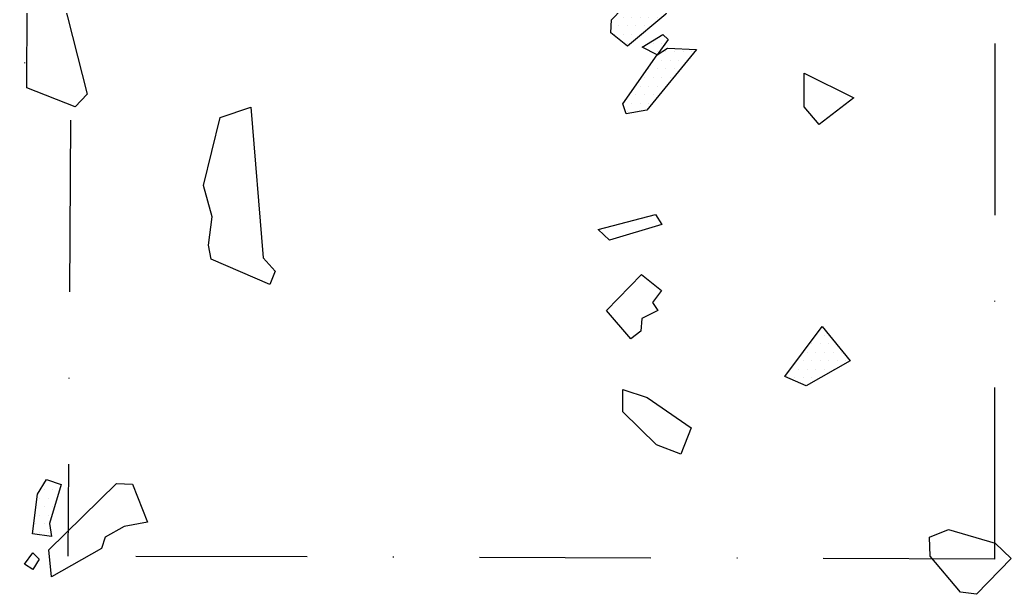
# Model space of a CAD drawing. Header units: metres. Extents: x -192 to -48, y -1215 to -1000.
# Drawn here: x -192.3 to -47.8, y -1215.2 to -1131.6 of the extents above; entities that cross this region are included whole.
import ezdxf

# ---------------------------------------------------------------- set-up
doc = ezdxf.new("R2010")
doc.units = ezdxf.units.M
doc.header["$LTSCALE"] = 25
doc.header["$MEASUREMENT"] = 0
doc.linetypes.add('STRICHPUNKTX2', pattern=[2, 1, -0.5, 0, -0.5])
doc.layers.get('0').update_dxf_attribs({"linetype": 'CONTINUOUS'})
for name, color, linetype in [('GRABUNGSGRENZE', 3, 'STRICHPUNKTX2'), ('STEINE', 4, 'CONTINUOUS'), ('STEINESCHRAFF', 4, 'CONTINUOUS')]:
    doc.layers.add(name, color=color, linetype=linetype)

# ---------------------------------------------------------------- blocks, each defined once
blk = doc.blocks.new('*X2')
at = {"color": 0}
for p, q in [((-117.5, -1105), (-117.5, -1105)), ((-118.125, -1106.25), (-118.125, -1106.25)), ((-116.875, -1106.25), (-116.875, -1106.25)), ((-115.625, -1106.25), (-115.625, -1106.25)), ((-117.5, -1107.5), (-117.5, -1107.5)), ((-116.25, -1107.5), (-116.25, -1107.5)), ((-115, -1107.5), (-115, -1107.5)), ((-118.125, -1108.75), (-118.125, -1108.75)), ((-116.875, -1108.75), (-116.875, -1108.75)), ((-115.625, -1108.75), (-115.625, -1108.75)), ((-114.375, -1108.75), (-114.375, -1108.75)), ((-113.125, -1108.75), (-113.125, -1108.75)), ((-118.75, -1110), (-118.75, -1110)), ((-117.5, -1110), (-117.5, -1110)), ((-116.25, -1110), (-116.25, -1110)), ((-115, -1110), (-115, -1110)), ((-113.75, -1110), (-113.75, -1110)), ((-112.5, -1110), (-112.5, -1110)), ((-116.875, -1111.25), (-116.875, -1111.25)), ((-115.625, -1111.25), (-115.625, -1111.25)), ((-115, -1112.5), (-115, -1112.5)), ((-114.375, -1111.25), (-114.375, -1111.25)), ((-113.75, -1112.5), (-113.75, -1112.5)), ((-113.125, -1111.25), (-113.125, -1111.25)), ((-112.5, -1112.5), (-112.5, -1112.5)), ((-111.875, -1111.25), (-111.875, -1111.25)), ((-111.25, -1112.5), (-111.25, -1112.5)), ((-110.625, -1111.25), (-110.625, -1111.25)), ((-110, -1112.5), (-110, -1112.5)), ((-108.75, -1112.5), (-108.75, -1112.5)), ((-96.25, -1112.5), (-96.25, -1112.5)), ((-113.125, -1113.75), (-113.125, -1113.75)), ((-111.875, -1113.75), (-111.875, -1113.75)), ((-110.625, -1113.75), (-110.625, -1113.75)), ((-109.375, -1113.75), (-109.375, -1113.75)), ((-108.125, -1113.75), (-108.125, -1113.75)), ((-96.875, -1113.75), (-96.875, -1113.75)), ((-95.625, -1113.75), (-95.625, -1113.75)), ((-94.375, -1113.75), (-94.375, -1113.75)), ((-93.125, -1113.75), (-93.125, -1113.75)), ((-111.25, -1115), (-111.25, -1115)), ((-110, -1115), (-110, -1115)), ((-108.75, -1115), (-108.75, -1115)), ((-107.5, -1115), (-107.5, -1115)), ((-106.25, -1115), (-106.25, -1115)), ((-97.5, -1115), (-97.5, -1115)), ((-96.25, -1115), (-96.25, -1115)), ((-95, -1115), (-95, -1115)), ((-93.75, -1115), (-93.75, -1115)), ((-92.5, -1115), (-92.5, -1115)), ((-108.125, -1116.25), (-108.125, -1116.25)), ((-106.875, -1116.25), (-106.875, -1116.25)), ((-105.625, -1116.25), (-105.625, -1116.25)), ((-94.375, -1116.25), (-94.375, -1116.25)), ((-105, -1117.5), (-105, -1117.5)), ((-103.75, -1117.5), (-103.75, -1117.5)), ((-96.875, -1118.75), (-96.875, -1118.75)), ((-97.5, -1120), (-97.5, -1120)), ((-96.25, -1120), (-96.25, -1120)), ((-100, -1122.5), (-100, -1122.5)), ((-98.75, -1122.5), (-98.75, -1122.5)), ((-98.125, -1121.25), (-98.125, -1121.25)), ((-97.5, -1122.5), (-97.5, -1122.5)), ((-96.875, -1121.25), (-96.875, -1121.25)), ((-96.25, -1122.5), (-96.25, -1122.5)), ((-95.625, -1121.25), (-95.625, -1121.25)), ((-101.875, -1123.75), (-101.875, -1123.75)), ((-100.625, -1123.75), (-100.625, -1123.75)), ((-99.375, -1123.75), (-99.375, -1123.75)), ((-98.125, -1123.75), (-98.125, -1123.75)), ((-96.875, -1123.75), (-96.875, -1123.75)), ((-95.625, -1123.75), (-95.625, -1123.75)), ((-102.5, -1125), (-102.5, -1125)), ((-101.25, -1125), (-101.25, -1125)), ((-100, -1125), (-100, -1125)), ((-98.75, -1125), (-98.75, -1125)), ((-97.5, -1125), (-97.5, -1125)), ((-96.25, -1125), (-96.25, -1125)), ((-103.125, -1126.25), (-103.125, -1126.25)), ((-101.875, -1126.25), (-101.875, -1126.25)), ((-100.625, -1126.25), (-100.625, -1126.25)), ((-99.375, -1126.25), (-99.375, -1126.25)), ((-98.125, -1126.25), (-98.125, -1126.25)), ((-96.875, -1126.25), (-96.875, -1126.25)), ((-103.75, -1127.5), (-103.75, -1127.5)), ((-102.5, -1127.5), (-102.5, -1127.5)), ((-101.25, -1127.5), (-101.25, -1127.5)), ((-100, -1127.5), (-100, -1127.5)), ((-98.75, -1127.5), (-98.75, -1127.5)), ((-97.5, -1127.5), (-97.5, -1127.5)), ((-104.375, -1128.75), (-104.375, -1128.75)), ((-103.125, -1128.75), (-103.125, -1128.75)), ((-101.875, -1128.75), (-101.875, -1128.75)), ((-100.625, -1128.75), (-100.625, -1128.75)), ((-99.375, -1128.75), (-99.375, -1128.75)), ((-98.125, -1128.75), (-98.125, -1128.75)), ((-105.625, -1131.25), (-105.625, -1131.25)), ((-104.375, -1131.25), (-104.375, -1131.25)), ((-103.75, -1130), (-103.75, -1130)), ((-103.125, -1131.25), (-103.125, -1131.25)), ((-102.5, -1130), (-102.5, -1130)), ((-101.875, -1131.25), (-101.875, -1131.25)), ((-101.25, -1130), (-101.25, -1130)), ((-100.625, -1131.25), (-100.625, -1131.25)), ((-100, -1130), (-100, -1130)), ((-99.375, -1131.25), (-99.375, -1131.25)), ((-98.75, -1130), (-98.75, -1130)), ((-105, -1132.5), (-105, -1132.5)), ((-103.75, -1132.5), (-103.75, -1132.5)), ((-102.5, -1132.5), (-102.5, -1132.5)), ((-101.25, -1132.5), (-101.25, -1132.5)), ((-105.625, -1133.75), (-105.625, -1133.75)), ((-104.375, -1133.75), (-104.375, -1133.75)), ((-103.125, -1133.75), (-103.125, -1133.75)), ((-101.875, -1133.75), (-101.875, -1133.75)), ((-103.75, -1135), (-103.75, -1135)), ((-100, -1135), (-100, -1135)), ((-98.75, -1135), (-98.75, -1135)), ((-99.375, -1136.25), (-99.375, -1136.25)), ((-98.125, -1136.25), (-98.125, -1136.25)), ((-96.875, -1136.25), (-96.875, -1136.25)), ((-95.625, -1136.25), (-95.625, -1136.25)), ((-94.375, -1136.25), (-94.375, -1136.25)), ((-98.75, -1137.5), (-98.75, -1137.5)), ((-97.5, -1137.5), (-97.5, -1137.5)), ((-96.25, -1137.5), (-96.25, -1137.5)), ((-95, -1137.5), (-95, -1137.5)), ((-101.25, -1140), (-101.25, -1140)), ((-100.625, -1138.75), (-100.625, -1138.75)), ((-100, -1140), (-100, -1140)), ((-99.375, -1138.75), (-99.375, -1138.75)), ((-98.75, -1140), (-98.75, -1140)), ((-98.125, -1138.75), (-98.125, -1138.75)), ((-97.5, -1140), (-97.5, -1140)), ((-96.875, -1138.75), (-96.875, -1138.75)), ((-101.875, -1141.25), (-101.875, -1141.25)), ((-100.625, -1141.25), (-100.625, -1141.25)), ((-99.375, -1141.25), (-99.375, -1141.25)), ((-98.125, -1141.25), (-98.125, -1141.25)), ((-102.5, -1142.5), (-102.5, -1142.5)), ((-101.25, -1142.5), (-101.25, -1142.5)), ((-100, -1142.5), (-100, -1142.5)), ((-103.125, -1143.75), (-103.125, -1143.75)), ((-101.875, -1143.75), (-101.875, -1143.75)), ((-100.625, -1143.75), (-100.625, -1143.75)), ((-103.75, -1145), (-103.75, -1145)), ((-102.5, -1145), (-102.5, -1145)), ((-76.25, -1177.5), (-76.25, -1177.5)), ((-75, -1177.5), (-75, -1177.5)), ((-76.875, -1178.75), (-76.875, -1178.75)), ((-75.625, -1178.75), (-75.625, -1178.75)), ((-74.375, -1178.75), (-74.375, -1178.75)), ((-77.5, -1180), (-77.5, -1180)), ((-76.25, -1180), (-76.25, -1180)), ((-75, -1180), (-75, -1180)), ((-73.75, -1180), (-73.75, -1180)), ((-72.5, -1180), (-72.5, -1180)), ((-78.125, -1181.25), (-78.125, -1181.25)), ((-76.875, -1181.25), (-76.875, -1181.25)), ((-75.625, -1181.25), (-75.625, -1181.25)), ((-74.375, -1181.25), (-74.375, -1181.25)), ((-73.125, -1181.25), (-73.125, -1181.25)), ((-71.875, -1181.25), (-71.875, -1181.25)), ((-80, -1182.5), (-80, -1182.5)), ((-78.75, -1182.5), (-78.75, -1182.5)), ((-77.5, -1182.5), (-77.5, -1182.5)), ((-76.25, -1182.5), (-76.25, -1182.5)), ((-75, -1182.5), (-75, -1182.5)), ((-73.75, -1182.5), (-73.75, -1182.5)), ((-79.375, -1183.75), (-79.375, -1183.75)), ((-78.125, -1183.75), (-78.125, -1183.75)), ((-76.875, -1183.75), (-76.875, -1183.75)), ((-188.125, -1198.75), (-188.125, -1198.75)), ((-188.75, -1200), (-188.75, -1200)), ((-187.5, -1200), (-187.5, -1200)), ((-189.375, -1201.25), (-189.375, -1201.25)), ((-188.125, -1201.25), (-188.125, -1201.25)), ((-186.875, -1201.25), (-186.875, -1201.25)), ((-188.75, -1202.5), (-188.75, -1202.5)), ((-187.5, -1202.5), (-187.5, -1202.5)), ((-190, -1205), (-190, -1205)), ((-189.375, -1203.75), (-189.375, -1203.75)), ((-188.75, -1205), (-188.75, -1205)), ((-188.125, -1203.75), (-188.125, -1203.75)), ((-189.375, -1206.25), (-189.375, -1206.25)), ((-188.125, -1206.25), (-188.125, -1206.25))]:
    blk.add_line(p, q, dxfattribs=at)

msp = doc.modelspace()

# ---------------------------------------------------------------- linework, layer by layer
at = {"layer": 'GRABUNGSGRENZE', "flags": 128}
msp.add_lwpolyline([(-192.29, -1000.11), (-191.59, -1141.22), (-184.9, -1144.49), (-185.29, -1209.71)], dxfattribs=at)
at = {"layer": 'GRABUNGSGRENZE'}
for points in [[(-50.2, -1210.13), (-50, -1000.27)], [(-50.2, -1210.13), (-185.29, -1209.71)]]:
    msp.add_lwpolyline(points, dxfattribs=at)
at = {"layer": 'STEINE'}
for points in [[(-106.15, -1133.49), (-106.04, -1131.6), (-104.51, -1130.01), (-104.26, -1125.67), (-98.64, -1121.02), (-96.75, -1118.01), (-94.76, -1120.31), (-95.42, -1123.83), (-98.13, -1130.78), (-103.74, -1135.43), (-106.15, -1133.49)], [(-191.28, -1141.53), (-191.23, -1129.47), (-186.74, -1125.59), (-182.45, -1142.44), (-184.23, -1144.28), (-191.28, -1141.53)], [(-99.4, -1136.7), (-101.6, -1135.58), (-98.59, -1133.74), (-97.77, -1134.45), (-99.4, -1136.7)], [(-100.88, -1144.77), (-103.9, -1145.28), (-104.41, -1143.85), (-99.4, -1136.7), (-97.87, -1135.73), (-93.68, -1135.93), (-100.88, -1144.77)], [(-75.8, -1146.86), (-77.95, -1144.25), (-77.95, -1139.35), (-70.75, -1142.98), (-75.8, -1146.86)], [(-155.83, -1170.17), (-164.41, -1166.44), (-164.77, -1164.4), (-164.26, -1160.31), (-165.54, -1155.72), (-163.09, -1145.81), (-158.64, -1144.33), (-156.8, -1166.24), (-155.06, -1168.18), (-155.83, -1170.17)], [(-106.34, -1163.67), (-107.98, -1162.14), (-99.65, -1159.94), (-98.73, -1161.42), (-106.34, -1163.67)], [(-103.22, -1178.07), (-106.8, -1173.94), (-101.69, -1168.67), (-98.78, -1171.02), (-100.06, -1172.76), (-99.29, -1173.93), (-101.64, -1175.11), (-101.79, -1176.95), (-103.22, -1178.07)], [(-80.8, -1183.53), (-75.34, -1176.28), (-71.25, -1181.28), (-77.68, -1184.91), (-80.8, -1183.53)], [(-95.97, -1194.87), (-99.49, -1193.49), (-104.39, -1188.69), (-104.4, -1185.43), (-100.87, -1186.6), (-94.43, -1191.04), (-95.97, -1194.87)], [(-190.45, -1206.44), (-189.73, -1200.67), (-188.41, -1198.52), (-186.26, -1199.29), (-187.94, -1204.96), (-187.69, -1206.85), (-190.45, -1206.44)], [(-187.69, -1212.72), (-188.05, -1208.79), (-178.19, -1199.13), (-175.89, -1199.23), (-173.7, -1204.75), (-177.07, -1205.41), (-179.87, -1206.95), (-180.38, -1208.58), (-187.69, -1212.72)], [(-52.86, -1215.24), (-55.2, -1214.93), (-59.6, -1209.72), (-59.7, -1206.92), (-56.94, -1205.84), (-50.15, -1207.83), (-47.8, -1210.03), (-52.86, -1215.24)], [(-191.62, -1210.88), (-190.39, -1209.2), (-189.48, -1210.12), (-190.39, -1211.65), (-191.62, -1210.88)]]:
    msp.add_lwpolyline(points, dxfattribs=at)

# ---------------------------------------------------------------- block references
at = {"layer": 'STEINESCHRAFF'}
msp.add_blockref('*X2', (0, 0), dxfattribs=at)

doc.saveas('drawing.dxf')
